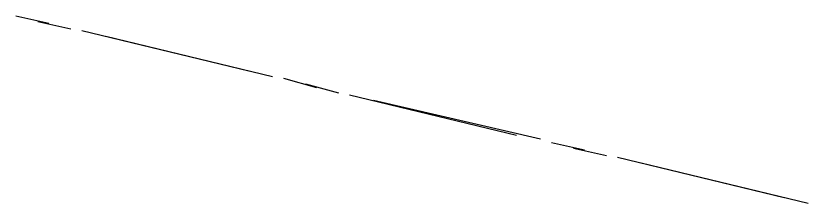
# Model space of a CAD drawing. Header units: feet. Extents: x -84 to 198, y -22 to 181.
# Drawn here: x 119.35 to 125.11, y 74.07 to 75.43 of the extents above; entities that cross this region are included whole.
import ezdxf

# ---------------------------------------------------------------- set-up
doc = ezdxf.new("R2010")
doc.units = ezdxf.units.FT
doc.layers.add('A-LINEA', color=7, linetype='CONTINUOUS')

msp = doc.modelspace()

# ---------------------------------------------------------------- linework, layer by layer
at = {"layer": 'A-LINEA'}
for p, q in [((119.3467, 75.4311), (119.5867, 75.3778)), ((119.3467, 75.4311), (119.5867, 75.3778)), ((119.5067, 75.3911), (119.7467, 75.3378)), ((119.8267, 75.3244), (121.04, 75.0311)), ((119.8267, 75.3244), (121.04, 75.0311)), ((120, 75.2844), (121.2133, 74.9911)), ((121.2933, 74.9778), (121.5333, 74.9111)), ((121.2933, 74.9778), (121.5333, 74.9111)), ((121.4533, 74.9378), (121.6933, 74.8711)), ((121.7733, 74.8578), (122.9867, 74.5644)), ((121.7733, 74.8578), (122.9867, 74.5644)), ((121.9467, 74.8178), (123.16, 74.5378)), ((123.24, 74.5111), (123.48, 74.4578)), ((123.24, 74.5111), (123.48, 74.4578)), ((123.4, 74.4711), (123.64, 74.4178)), ((123.72, 74.4044), (124.9333, 74.1111)), ((123.72, 74.4044), (124.9333, 74.1111)), ((123.8933, 74.3644), (125.1067, 74.0711))]:
    msp.add_line(p, q, dxfattribs=at)

doc.saveas('drawing.dxf')
